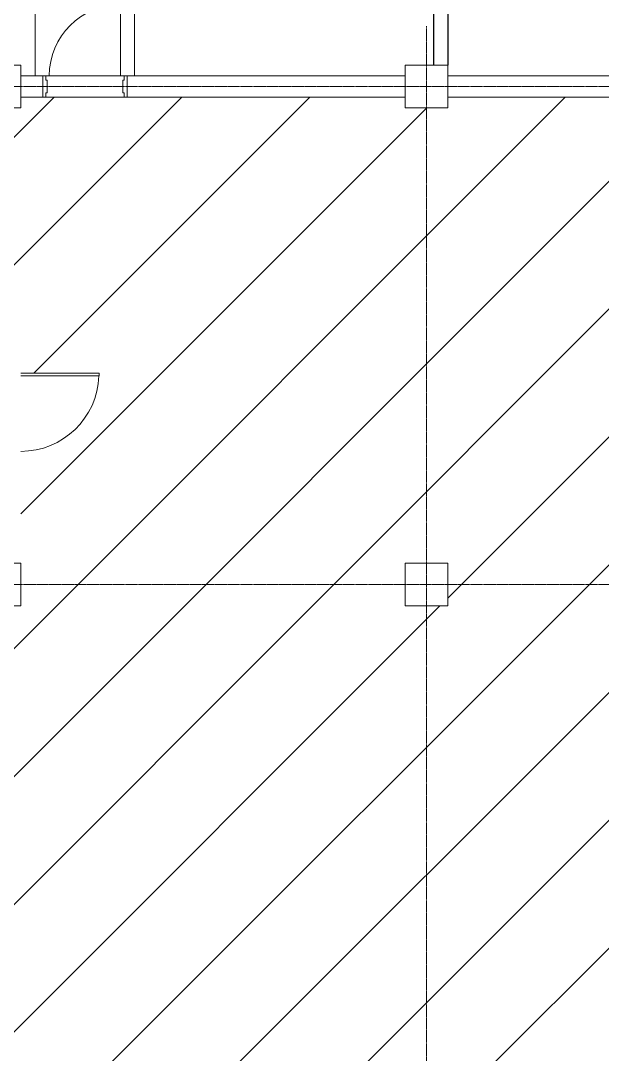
# Model space of a CAD drawing. Extents: x -59767 to 1106559, y -1290 to 1129522.
# Drawn here: x 638337 to 646511, y 289494 to 304019 of the extents above; entities that cross this region are included whole.
import ezdxf

# ---------------------------------------------------------------- set-up
doc = ezdxf.new("R2010")
doc.units = 0
doc.linetypes.add('CENTER', pattern=[2, 1.25, -0.25, 0.25, -0.25])
for name, color, linetype, lineweight in [('COLUMN', 2, 'CONTINUOUS', 9), ('WALL', 7, 'CONTINUOUS', 9), ('WALL_300', 7, 'CONTINUOUS', 9), ('중간선', 5, 'CONTINUOUS', 9), ('중심선', 1, 'CENTER', 9)]:
    doc.layers.add(name, color=color, linetype=linetype, lineweight=lineweight)
doc.layers.add('CY', color=4, linetype='CONTINUOUS')

# ---------------------------------------------------------------- blocks, each defined once
blk = doc.blocks.new('column600')
at = {"layer": 'COLUMN', "linetype": 'Continuous'}
blk.add_lwpolyline([(-300, -300), (300, -300), (300, 300), (-300, 300)], close=True, dxfattribs=at)

msp = doc.modelspace()

# ---------------------------------------------------------------- hatches: boundary and pattern name
at = {"layer": '중간선'}
h = msp.add_hatch(dxfattribs=at)
h.set_pattern_fill('ANSI31', color=170, scale=400)
h.paths.add_polyline_path([(632338.6, 295794.9), (632338.6, 289394.9), (632338.6, 289194.9), (633938.6, 289194.9), (636138.6, 289194.9), (637738.6, 289194.9), (637738.6, 289394.9), (638038.6, 289394.9), (638038.6, 295794.9), (637738.6, 295794.9), (637738.6, 296094.9), (632338.6, 296094.9), (632338.6, 295794.9)])
h.paths.add_polyline_path([(650038.6, 289394.9), (650038.6, 295794.9), (650338.6, 295794.9), (650338.6, 296094.9), (655738.6, 296094.9), (655738.6, 295794.9), (656038.6, 295794.9), (656038.6, 289394.9), (655738.6, 289394.9), (655738.6, 289194.9), (650338.6, 289194.9), (650338.6, 289394.9)])
h.paths.add_polyline_path([(656038.6, 289394.9), (656038.6, 295794.9), (656338.6, 295794.9), (656338.6, 296094.9), (661738.6, 296094.9), (661738.6, 295794.9), (662038.6, 295794.9), (662038.6, 292904.6), (661432.3, 292904.6), (661432.3, 292864.6, 0.2966617), (662038.6, 292015.6), (662038.6, 291883.5, 0.2966617), (661432.3, 291034.6), (661432.3, 290994.6), (662038.6, 290994.6), (662038.6, 289394.9), (661738.6, 289394.9), (661738.6, 289194.9), (661510.6, 289194.9), (659310.6, 289194.9), (656338.6, 289194.9), (656338.6, 289394.9)])
h.paths.add_polyline_path([(644038.6, 295794.9), (644338.6, 295794.9), (644338.6, 296094.9), (649738.6, 296094.9), (649738.6, 295794.9), (650038.6, 295794.9), (650038.6, 289394.9), (649738.6, 289394.9), (649738.6, 289194.9), (644338.6, 289194.9), (644338.6, 289394.9), (644038.6, 289394.9), (644038.6, 295794.9)])
h.paths.add_polyline_path([(638038.6, 295794.9), (638338.6, 295794.9), (638338.6, 296094.9), (643738.6, 296094.9), (643738.6, 295794.9), (644038.6, 295794.9), (644038.6, 289394.9), (643738.6, 289394.9), (643738.6, 289194.9), (638338.6, 289194.9), (638338.6, 289394.9), (638038.6, 289394.9)])
h.paths.add_polyline_path([(638038.6, 299394.9), (638038.6, 302794.9), (638338.6, 302794.9), (638338.6, 302944.9), (638648.6, 302944.9), (638648.6, 302944.6), (638690.6, 302944.6), (638690.6, 302944.9), (639790.6, 302944.9), (639790.6, 302944.6), (639832.6, 302944.6), (639832.6, 302944.9), (643738.6, 302944.9), (643738.6, 302794.9), (644038.6, 302794.9), (644038.6, 296394.9), (643738.6, 296394.9), (643738.6, 296094.9), (638338.6, 296094.9), (638338.6, 296394.9), (638337.3, 296394.9), (638337.3, 297938.9), (638337.3, 297966.9, 0.4038512), (639437.5, 299026.9), (639438.2, 299026.9), (639438.2, 299066.9), (638337.3, 299066.9), (638337.3, 299094.9), (638337.3, 299394.9)])
h.paths.add_polyline_path([(644038.6, 302794.9), (644338.6, 302794.9), (644338.6, 302944.9), (649738.6, 302944.9), (649738.6, 302794.9), (650038.6, 302794.9), (650038.6, 296394.9), (649738.6, 296394.9), (649738.6, 296094.9), (644338.6, 296094.9), (644338.6, 296394.9), (644038.6, 296394.9)])
h.paths.add_polyline_path([(656038.6, 296394.9), (656038.6, 302794.9), (656338.6, 302794.9), (656338.6, 302944.9), (661738.6, 302944.9), (661738.6, 302794.9), (662038.6, 302794.9), (662038.6, 302594.9), (661433.6, 302594.9), (661433.6, 302554.9, 0.2962458), (662038.6, 301706.4), (662038.6, 301573.3, 0.2962458), (661433.6, 300724.9), (661433.6, 300684.9), (662038.6, 300684.9), (662038.6, 296394.9), (661738.6, 296394.9), (661738.6, 296094.9), (656338.6, 296094.9), (656338.6, 296394.9)])
h.paths.add_polyline_path([(650038.6, 302794.9), (650338.6, 302794.9), (650338.6, 302944.9), (655738.6, 302944.9), (655738.6, 302794.9), (656038.6, 302794.9), (656038.6, 296394.9), (655738.6, 296394.9), (655738.6, 296094.9), (650338.6, 296094.9), (650338.6, 296394.9), (650038.6, 296394.9)])
h.paths.add_polyline_path([(636338.6, 302485.5), (636338.6, 302365.5), (636367.1, 302365.5), (636367.1, 302335.5), (636119.6, 302335.5), (636119.6, 300135.5), (636367.1, 300135.5), (636367.1, 300105.5), (636338.6, 300105.5), (636338.6, 300063.8), (636338.6, 299985.5), (636338.6, 299394.9), (638038.6, 299394.9), (638038.6, 302794.9), (637738.6, 302794.9), (637738.6, 302944.9), (636338.6, 302944.9)])
h.paths.add_polyline_path([(646729.1, 291029.7), (646729.1, 290429.7), (656769.1, 290429.7), (656769.1, 291029.7)], flags=24)

# ---------------------------------------------------------------- linework, layer by layer
at = {"layer": 'CY'}
for p, q in [((644138.6, 305444.9), (644138.6, 303394.9)), ((644338.6, 305444.9), (644338.6, 303394.9))]:
    msp.add_line(p, q, dxfattribs=at)
at = {"layer": 'WALL', "linetype": 'Continuous'}
msp.add_line((638538.6, 304444.6), (638538.6, 303244.9), dxfattribs=at)
at = {"layer": 'WALL', "color": 0}
for p, q in [((638648.6, 303214.6), (638648.6, 302974.6)), ((638690.6, 303244.6), (638738.6, 303244.6)), ((639790.6, 303244.6), (639742.6, 303244.6)), ((639832.6, 303214.6), (639832.6, 302974.6)), ((638338.2, 299066.9), (639438.2, 299066.9)), ((639438.2, 299066.9), (639438.2, 299026.9)), ((638338.2, 299026.9), (639438.2, 299026.9))]:
    msp.add_line(p, q, dxfattribs=at)
for points in [[(638648.6, 303244.6), (638648.6, 302944.6), (638690.6, 302944.6), (638690.6, 303004.6), (638708.6, 303004.6), (638708.6, 303184.6), (638690.6, 303184.6), (638690.6, 303244.6)], [(639832.6, 303244.6), (639832.6, 302944.6), (639790.6, 302944.6), (639790.6, 303004.6), (639772.6, 303004.6), (639772.6, 303184.6), (639790.6, 303184.6), (639790.6, 303244.6)]]:
    msp.add_lwpolyline(points, close=True, dxfattribs=at)
msp.add_arc((638338.2, 299066.9), 1100, 269.95054, 357.91604, dxfattribs=at)
at = {"layer": 'WALL_300'}
for p, q in [((639938.6, 304444.6), (639938.6, 303244.6)), ((639738.6, 303244.6), (639738.6, 304244.6))]:
    msp.add_line(p, q, dxfattribs=at)
at = {"layer": 'WALL_300', "linetype": 'Continuous', "lineweight": 9}
for p, q in [((638338.6, 303244.9), (643739.1, 303244.9)), ((644338.6, 303244.9), (649739.1, 303244.9)), ((638338.6, 302944.9), (643739.1, 302944.9)), ((644338.6, 302944.9), (649739.1, 302944.9))]:
    msp.add_line(p, q, dxfattribs=at)
at = {"layer": 'WALL_300'}
msp.add_arc((639738.6, 303244.6), 1000, 90, 180, dxfattribs=at)
at = {"layer": '중심선'}
for p, q in [((644038.6, 303942.2), (644038.6, 240444.9)), ((694688.6, 303094.9), (602038.6, 303094.9)), ((694688.6, 296094.9), (602038.6, 296094.9))]:
    msp.add_line(p, q, dxfattribs=at)

# ---------------------------------------------------------------- block references
at = {"layer": 'COLUMN', "linetype": 'Continuous'}
for p in [(638038.6, 303094.9), (644038.6, 303094.9), (638038.6, 296094.9), (644038.6, 296094.9)]:
    msp.add_blockref('column600', p, dxfattribs=at)

doc.saveas('drawing.dxf')
